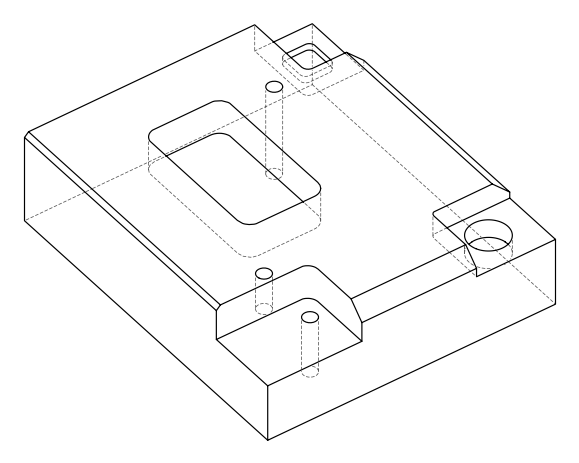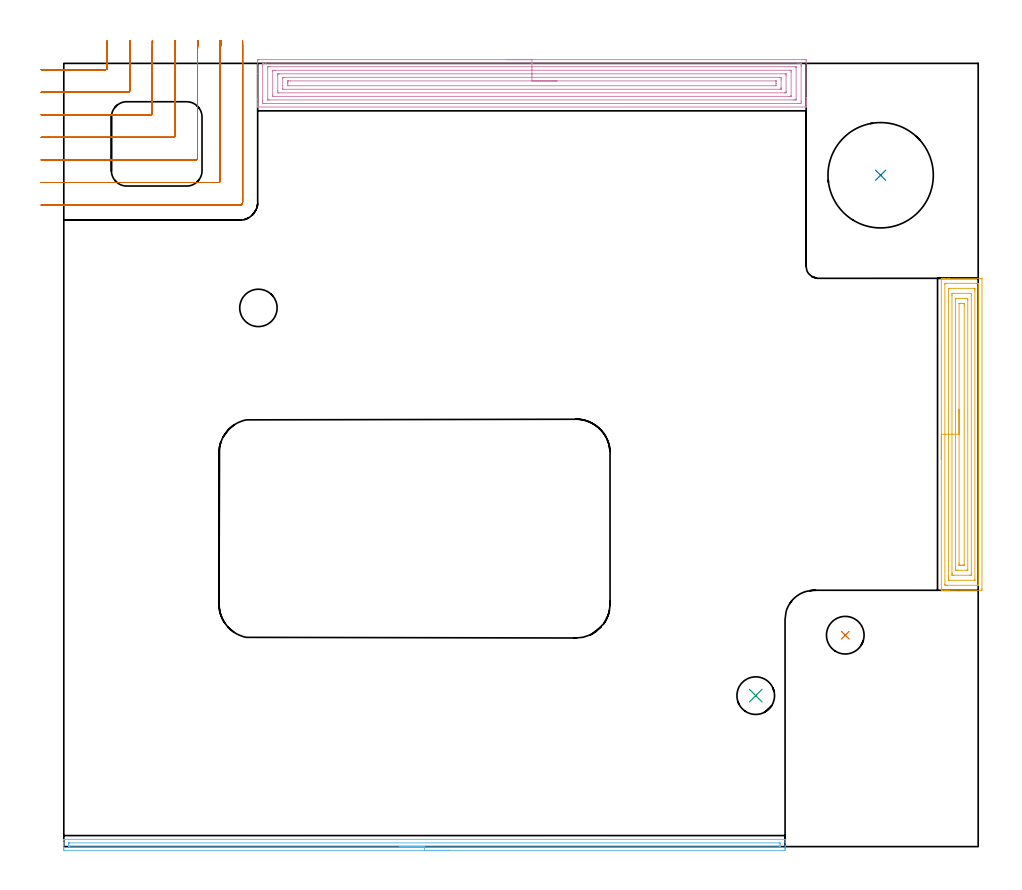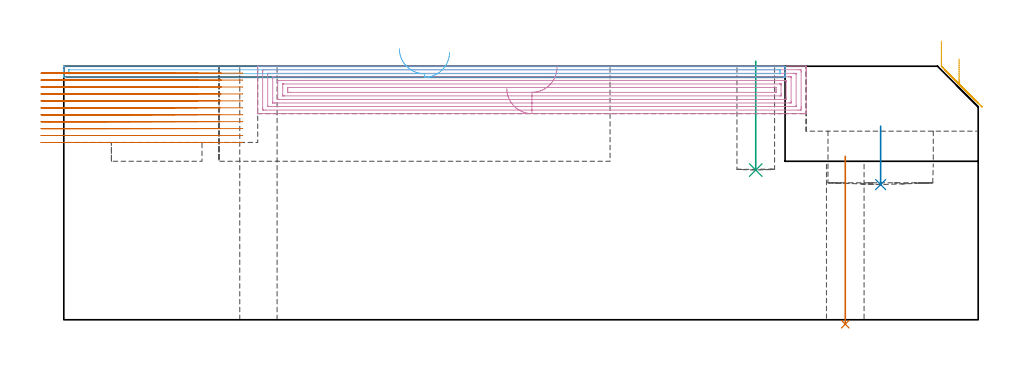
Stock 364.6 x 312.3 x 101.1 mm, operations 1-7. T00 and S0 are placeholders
(PLAN: 15 operations, 11 tool changes, 99.9 min)
(1 INDEXABLE_INSERT_DRILL_THROUGH_HOLE_FROM_SOLID | STEP1HOLE | NXT0302_001 | 0.28 min | 17831 mm3)
(2 INDEXABLE_INSERT_DRILL_BLIND_HOLE_FROM_SOLID | STEP1POCKET | NXT0302_036 | 0.1 min | 64683 mm3)
(3 INDEXABLE_INSERT_DRILL_BLIND_HOLE_FROM_SOLID_1 | STEP1POCKET_1 | NXT0302_001 | 0.18 min | 7271 mm3)
(4 AREA_MILL | FG_CHAMFER_SURFACE | UGT0205_001 | 12.57 min | 41837 mm3)
(5 AREA_MILL_1 | FG_CHAMFER_SURFACE_1 | UGT0205_001 | 6.27 min | 18274 mm3)
(6 AREA_MILL_2 | FG_CHAMFER_SURFACE_2 | UGT0205_001 | 4.77 min | 2806 mm3)
(7 MILL_CORNER_NOTCH_RECTANGULAR | CORNER_NOTCH_RECTANGULAR | NXT0201_011 | Follow Part, ap 3, ae 75% | 15.93 min | 145169 mm3)
(8 MILL_CORNER_NOTCH_RECTANGULAR_1 | CORNER_NOTCH_RECTANGULAR_1 | NXT0201_009 | Follow Part, ap 2, ae 75% | 30.9 min | 113911 mm3)
(9 MILL_CORNER_NOTCH_RECTANGULAR_2 | CORNER_NOTCH_RECTANGULAR_2 | UGT0201_094 | Follow Part, ap 5, ae 75% | 11.74 min | 289486 mm3)
(10 MILL_RECTANGULAR_POCKET | POCKET_RECTANGULAR_STRAIGHT | UGT0201_094 | Follow Part, ap 5, ae 75% | 15.13 min | 509353 mm3)
(11 MILL_RECTANGULAR_POCKET_1 | POCKET_RECTANGULAR_STRAIGHT_1 | NXT0201_011 | Follow Part, ap 3, ae 75% | 1.01 min | 8888 mm3)
(12 SPOT_DRILL | STEP1HOLE_1 | NXT0321_9005460120000 | 0.03 min | 4 mm3)
(13 DRILL_BLIND_HOLE_INTO_CENTER | STEP1HOLE_1 | UGT0301_492 | 0.07 min | 912 mm3)
(14 GUN_DRILL_THROUGH_HOLE | STEP1HOLE_1 | UGT0307_006 | 0.51 min | 5596 mm3)
(15 DRILL_TO_ENLARGE_THROUGH_HOLE | STEP1HOLE_1 | UGT0301_280 | 0.44 min | 11098 mm3)
(TOOL NXT0302_001 | Index. Insert Drill 15mm [880-D1500L20-05] | D15 PA176 FL75 Z2)
(TOOL NXT0302_036 | Index. Insert Drill 42mm [880-D4200L50-05] | D42 PA176 FL210 Z2)
(TOOL UGT0205_001 | Chamfer Mill 20 x 3 x 45 deg. | D20 FL50 Z2)
(TOOL NXT0201_011 | ENDMILL 12mm [2P460-1200-NA 1630] | D12 FL38 Z6)
(TOOL NXT0201_009 | ENDMILL 8mm [2P460-0800-NA 1630] | D8 FL26 Z6)
(TOOL UGT0201_094 | End mill 20 mm | D20 FL38 Z4)
(TOOL NXT0321_9005460120000 | NC Spot Drill, 142deg, 12mm, Carbide, Uncoated | D12 PA142 FL30 Z2)
(TOOL UGT0301_492 | Carbide Drill 9.7 mm | D9.7 PA118 FL87 Z2)
(TOOL UGT0307_006 | Gun Drill 9 mm | D9 PA130 FL24 Z1)
(TOOL UGT0301_280 | Twist Drill 14.9 mm | D14.9 PA118 FL114 Z2)
(OP 1 INDEXABLE_INSERT_DRILL_THROUGH_HOLE_FROM_SOLID)
G17 G21 G94 G90
T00 M6
G54
G17 G0 G90 X311.6 Y84.3 S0 M3
G43 Z111.1 H1
G94 G81 G98 Z-1.762 F250. R65.2
G80
M5
M2
(OP 2 INDEXABLE_INSERT_DRILL_BLIND_HOLE_FROM_SOLID)
G17 G21 G94 G90
T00 M6
G54
G17 G0 G90 X325.7 Y267.7 S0 M3
G43 Z111.1 H1
G94 G81 G98 Z53.9 F250. R77.2
G80
M5
M2
(OP 3 INDEXABLE_INSERT_DRILL_BLIND_HOLE_FROM_SOLID_1)
G17 G21 G94 G90
T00 M6
G54
G17 G0 G90 X275.9 Y60.2 S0 M3
G43 Z111.1 H1
G94 G81 G98 Z59.7 F250. R103.1
G80
M5
M2
(OP 4 AREA_MILL)
G17 G21 G94 G90
T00 M6
G54
G17 G0 G90 X176.65 Y313.8 S1061 M3
G43 Z111.1 H0
Z92.2
G94 G1 X176.688 Z91.328 F250.
X176.802 Z90.463
X176.991 Z89.612
X177.253 Z88.78
X177.587 Z87.974
X177.99 Z87.2
X178.458 Z86.464
X178.99 Z85.772
X179.579 Z85.129
X180.222 Z84.54
X180.914 Z84.008
X181.65 Z83.54
X182.424 Z83.137
X183.23 Z82.803
X184.062 Z82.541
X184.913 Z82.352
X185.778 Z82.238
X186.65 Z82.2
X294.848
X295.408 Y313.799 Z82.201
X295.962 Y313.794 Z82.204
X295.993 Y313.792 Z82.206
X295.997 Y313.241 Z82.756
X296. Y312.651 Z83.346
Y298.716 Z97.278
Y298.126 Z97.868
Y297.528 Z98.469
Y297.237 Z98.759
Y296.639 Z99.357
Y296.348 Z99.647
Y295.766 Z100.233
Y295.266 Z100.733
Y294.937 Z101.054
X295.991 Y294.903 Z101.088
X295.854 Y294.9 Z101.1
X77.446
X77.31 Y294.903 Z101.088
X77.307 Y294.935 Z101.056
X77.3 Y295.265 Z100.734
Y295.766 Z100.233
Y296.348 Z99.647
Y297.528 Z98.469
Y298.126 Z97.868
Y308.202 Z87.795
Y312.942 Z83.055
X77.302 Y313.241 Z82.756
X77.307 Y313.791 Z82.206
X77.338 Y313.794 Z82.204
X77.892 Y313.8 Z82.2
X186.65
Y312.386 Z83.614
X292.7
X293.593 Y312.385 Z83.615
X293.625 Y312.383 Z83.617
X293.99 Y312.352 Z83.648
X293.998 Y311.981 Z84.019
X294. Y311.463 Z84.537
Y311.089 Z84.911
Y297.237 Z98.763
X293.998 Y296.865 Z99.135
X293.99 Y296.348 Z99.652
X293.657 Y296.317 Z99.683
X293.625 Y296.315 Z99.685
X292.768 Y296.314 Z99.686
X80.6
X79.707 Y296.315 Z99.685
X79.674 Y296.317 Z99.683
X79.31 Y296.348 Z99.652
X79.302 Y296.719 Z99.281
X79.3 Y297.237 Z98.763
Y297.61 Z98.39
Y311.463 Z84.537
X79.301 Y311.835 Z84.165
X79.31 Y312.352 Z83.648
X79.643 Y312.383 Z83.617
X79.674 Y312.385 Z83.615
X80.532 Y312.386 Z83.614
X186.65
Y310.972 Z85.028
X291.444 Y310.971 Z85.029
X291.843 Y310.97 Z85.03
X291.974 Y310.967 Z85.033
X291.989 Y310.966 Z85.034
X291.994 Y310.919 Z85.081
X291.998 Y310.836 Z85.164
X292. Y310.731 Z85.269
Y310.574 Z85.426
X291.999 Y298.126 Z97.874
X291.998 Y297.971 Z98.029
X291.99 Y297.813 Z98.187
X291.983 Y297.735 Z98.265
X291.942 Y297.733 Z98.267
X291.843 Y297.731 Z98.269
X291.35 Y297.729 Z98.271
X290.951 Y297.728 Z98.272
X81.856 Y297.729 Z98.271
X81.457 Y297.73 Z98.27
X81.326 Y297.733 Z98.267
X81.311 Y297.735 Z98.265
X81.306 Y297.781 Z98.219
X81.302 Y297.865 Z98.135
X81.3 Y298.283 Z97.717
Y310.574 Z85.426
X81.302 Y310.729 Z85.271
X81.31 Y310.888 Z85.112
X81.317 Y310.965 Z85.035
X81.358 Y310.967 Z85.033
X81.457 Y310.969 Z85.031
X81.95 Y310.971 Z85.029
X82.349 Y310.972 Z85.028
X186.65
Y309.557 Z86.443
X289.296
X289.949 Y309.552 Z86.448
X289.981 Y309.551 Z86.449
X289.99 Y309.519 Z86.481
X289.994 Y309.425 Z86.575
X289.998 Y309.235 Z86.765
X290. Y308.855 Z87.145
X289.999 Y299.49 Z96.51
X289.997 Y299.282 Z96.718
X289.993 Y299.179 Z96.821
X289.99 Y299.156 Z96.844
X289.979 Y299.149 Z96.851
X289.927 Y299.147 Z96.853
X289.168 Y299.143 Z96.857
X289.04
X84.004
X83.351 Y299.148 Z96.852
X83.319 Y299.149 Z96.851
X83.31 Y299.181 Z96.819
X83.306 Y299.275 Z96.725
X83.302 Y299.465 Z96.535
X83.3 Y299.845 Z96.155
X83.301 Y309.21 Z86.79
X83.303 Y309.418 Z86.582
X83.307 Y309.521 Z86.479
X83.31 Y309.544 Z86.456
X83.321 Y309.551 Z86.449
X83.373 Y309.553 Z86.447
X84.132 Y309.557 Z86.443
X84.26
X186.65
Y308.143 Z87.857
X287.623
X287.781 Y308.142 Z87.858
X287.907 Y308.139 Z87.861
X287.983 Y308.136 Z87.864
X287.99 Y308.11 Z87.89
X287.994 Y307.907 Z88.093
X288. Y307.294 Z88.706
Y301.07 Z94.93
X287.998 Y300.794 Z95.206
X287.994 Y300.64 Z95.36
X287.99 Y300.57 Z95.43
X287.859 Y300.564 Z95.436
X287.621 Y300.559 Z95.441
X287.385 Y300.557 Z95.443
X85.677
X85.519 Y300.558 Z95.442
X85.393 Y300.561 Z95.439
X85.317 Y300.564 Z95.436
X85.31 Y300.59 Z95.41
X85.306 Y300.794 Z95.206
X85.3 Y301.406 Z94.594
Y307.63 Z88.37
X85.302 Y307.907 Z88.093
X85.306 Y308.06 Z87.94
X85.31 Y308.13 Z87.87
X85.441 Y308.136 Z87.864
X85.679 Y308.141 Z87.859
X85.915 Y308.143 Z87.857
X186.65
Y306.729 Z89.271
X285.602 Y306.728 Z89.272
X285.893 Y306.727 Z89.273
X285.961 Y306.724 Z89.276
X285.988 Y306.722 Z89.278
X285.99 Y306.708 Z89.292
X285.997 Y306.623 Z89.377
X285.999 Y306.128 Z89.872
X286. Y305.732 Z90.268
Y302.572 Z93.428
X285.999 Y302.176 Z93.824
X285.996 Y302.043 Z93.957
X285.992 Y301.996 Z94.004
X285.988 Y301.977 Z94.023
X285.977 Y301.976 Z94.024
X285.903 Y301.974 Z94.026
X285.602 Y301.972 Z94.028
X285.313 Y301.971 Z94.029
X87.698 Y301.972 Z94.028
X87.407 Y301.973 Z94.027
X87.339 Y301.976 Z94.024
X87.312 Y301.978 Z94.022
X87.31 Y301.992 Z94.008
X87.303 Y302.077 Z93.923
X87.3 Y303.461 Z92.539
Y306.128 Z89.872
X87.301 Y306.524 Z89.476
X87.304 Y306.657 Z89.343
X87.308 Y306.704 Z89.296
X87.312 Y306.723 Z89.277
X87.323 Y306.724 Z89.276
X87.397 Y306.726 Z89.274
X87.698 Y306.728 Z89.272
X87.987 Y306.729 Z89.271
X186.65
Y305.315 Z90.685
X283.819 Y305.314 Z90.686
X283.895 Y305.313 Z90.687
X283.945 Y305.311 Z90.689
X283.98 Y305.308 Z90.692
X283.99 Y305.297 Z90.703
X283.993 Y305.239 Z90.761
X283.999 Y305.06 Z90.94
X284. Y304.35 Z91.65
Y304.17 Z91.83
X283.996 Y303.461 Z92.539
X283.993 Y303.416 Z92.584
X283.991 Y303.398 Z92.602
X283.969 Y303.392 Z92.608
X283.893 Y303.388 Z92.612
X283.819 Y303.387 Z92.613
X283.004 Y303.385 Z92.615
X89.481 Y303.386 Z92.614
X89.405 Y303.387 Z92.613
X89.355 Y303.389 Z92.611
X89.32 Y303.392 Z92.608
X89.31 Y303.403 Z92.597
X89.307 Y303.461 Z92.539
X89.301 Y303.64 Z92.36
X89.3 Y304.35 Z91.65
Y304.53 Z91.47
X89.304 Y305.239 Z90.761
X89.306 Y305.284 Z90.716
X89.309 Y305.302 Z90.698
X89.331 Y305.308 Z90.692
X89.407 Y305.312 Z90.688
X89.481 Y305.313 Z90.687
X90.296 Y305.315 Z90.685
X186.65
X187.522 Z90.723
X188.386 Z90.837
X189.238 Z91.026
X190.07 Z91.288
X190.876 Z91.622
X191.65 Z92.025
X192.386 Z92.494
X193.078 Z93.025
X193.721 Z93.614
X194.31 Z94.257
X194.841 Z94.95
X195.31 Z95.685
X195.713 Z96.459
X196.047 Z97.265
X196.309 Z98.097
X196.498 Z98.949
X196.612 Z99.814
X196.65 Z100.685
G0 Z111.1
M5
M2
(OP 5 AREA_MILL_1)
G17 G21 G94 G90
T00 M6
G54
G17 G0 G90 X349.9 Y154.4 S1061 M3
G43 Z111.1 H0
G94 G1 Y154.438 Z110.228 F250.
Y154.552 Z109.363
Y154.741 Z108.512
Y155.003 Z107.68
Y155.337 Z106.874
Y155.74 Z106.1
Y156.208 Z105.364
Y156.74 Z104.672
Y157.329 Z104.029
Y157.972 Z103.44
Y158.664 Z102.908
Y159.4 Z102.44
Y160.174 Z102.037
Y160.98 Z101.703
Y161.812 Z101.441
Y162.663 Z101.252
Y163.528 Z101.138
Y164.4 Z101.1
Y226.438
X349.903 Y226.59 Z101.088
X349.936 Y226.594 Z101.055
X350.298 Y226.6 Z100.702
X350.693 Z100.306
X351.337 Z99.658
X352.547 Z98.45
X353.114 Z97.88
X365.551 Z85.446
X365.836 Y226.598 Z85.161
X366.092 Y226.59 Z84.906
X366.099 Y226.334 Z84.899
X366.1 Y102.808 Z84.9
X366.097 Y102.463 Z84.902
X366.092 Y102.21 Z84.906
X365.835 Y102.2 Z85.163
X353.114 Z97.88
X352.547 Z98.45
X352.225 Z98.771
X351.659 Z99.337
X351.337 Z99.658
X350.297 Z100.702
X349.936 Y102.206 Z101.055
X349.903 Y102.21 Z101.088
X349.9 Y102.362 Z101.1
Y164.4
X351.314 Z99.686
X351.315 Y224.229 Z99.685
X351.337 Y224.59 Z99.663
X351.835 Y224.599 Z99.165
X363.775 Y224.6 Z87.225
X364.273 Y224.599 Z86.727
X364.663 Y224.59 Z86.337
X364.685 Y224.207 Z86.315
X364.686 Y224.184 Z86.314
X364.685 Y104.571 Z86.315
X364.663 Y104.21 Z86.337
X364.165 Y104.201 Z86.835
X352.225 Y104.2 Z98.775
X351.727 Y104.201 Z99.273
X351.337 Y104.21 Z99.663
X351.315 Y104.593 Z99.685
Y104.616
X351.314 Y164.4 Z99.686
X352.728 Z98.272
X352.729 Y222.518 Z98.271
X352.732 Y222.566 Z98.268
X352.734 Y222.582 Z98.266
X352.759 Y222.59 Z98.241
X352.937 Y222.599 Z98.063
X362.886 Y222.6 Z88.114
X363.064 Y222.598 Z87.936
X363.182 Y222.594 Z87.818
X363.265 Y222.588 Z87.735
X363.268 Y222.55 Z87.732
X363.27 Y222.421 Z87.73
X363.272 Y222.034 Z87.728
Y221.529
X363.271 Y106.379 Z87.729
Y106.282
X363.268 Y106.234 Z87.732
X363.265 Y106.218 Z87.735
X363.241 Y106.21 Z87.759
X363.063 Y106.201 Z87.937
X353.114 Y106.2 Z97.886
X352.936 Y106.202 Z98.064
X352.818 Y106.206 Z98.182
X352.735 Y106.212 Z98.265
X352.732 Y106.25 Z98.268
X352.73 Y106.379 Z98.27
X352.729 Y106.766 Z98.271
X352.728 Y107.271 Z98.272
Y164.4
X354.143 Z96.857
Y219.743
X354.149 Y220.489 Z96.851
X354.152 Y220.59 Z96.848
X354.251 Y220.593 Z96.749
X354.464 Y220.597 Z96.536
X354.891 Y220.6 Z96.109
X354.927 Z96.073
X361.145 Z89.855
X361.549 Y220.597 Z89.451
X361.75 Y220.593 Z89.25
X361.845 Y220.59 Z89.155
X361.85 Y220.524 Z89.15
X361.856 Y219.886 Z89.144
X361.857 Y219.743 Z89.143
Y109.056
X361.851 Y108.311 Z89.149
X361.848 Y108.21 Z89.152
X361.749 Y108.207 Z89.251
X361.536 Y108.203 Z89.464
X361.109 Y108.2 Z89.891
X361.073 Z89.927
X354.855 Z96.145
X354.451 Y108.203 Z96.549
X354.25 Y108.207 Z96.75
X354.155 Y108.21 Z96.845
X354.15 Y108.276 Z96.85
X354.144 Y108.914 Z96.856
X354.143 Y109.056 Z96.857
Y164.4
X355.557 Z95.443
Y218.181
X355.559 Y218.405 Z95.441
X355.563 Y218.553 Z95.437
X355.566 Y218.591 Z95.434
X355.58 Y218.594 Z95.42
X355.619 Y218.597 Z95.381
X355.779 Y218.599 Z95.221
X356.029 Y218.6 Z94.971
X359.333 Z91.667
X359.583 Y218.599 Z91.417
X360.221 Y218.593 Z90.779
X360.427 Y218.59 Z90.573
X360.438 Y218.181 Z90.562
X360.441 Y217.958 Z90.559
X360.443 Y217.735 Z90.557
Y110.619
X360.441 Y110.395 Z90.559
X360.437 Y110.248 Z90.563
X360.434 Y110.209 Z90.566
X360.42 Y110.206 Z90.58
X360.381 Y110.203 Z90.619
X360.221 Y110.201 Z90.779
X359.971 Y110.2 Z91.029
X356.667 Z94.333
X356.417 Y110.201 Z94.583
X355.779 Y110.207 Z95.221
X355.573 Y110.21 Z95.427
X355.562 Y110.619 Z95.438
X355.559 Y110.842 Z95.441
X355.557 Y111.065 Z95.443
Y164.4
X356.971 Z94.029
X356.972 Y216.467 Z94.028
X356.973 Y216.54 Z94.027
X356.975 Y216.576 Z94.025
X356.977 Y216.587 Z94.023
X356.99 Y216.59 Z94.01
X357.133 Y216.597 Z93.867
X357.556 Y216.599 Z93.444
X358.019 Y216.6 Z92.981
X358.444 Y216.599 Z92.556
X358.911 Y216.596 Z92.089
X359.009 Y216.59 Z91.991
X359.022 Y216.582 Z91.978
X359.025 Y216.552 Z91.975
X359.027 Y216.48 Z91.973
X359.029 Y216.173 Z91.971
Y215.585
X359.028 Y112.333 Z91.972
X359.027 Y112.26 Z91.973
X359.025 Y112.224 Z91.975
X359.023 Y112.213 Z91.977
X359.01 Y112.21 Z91.99
X358.867 Y112.203 Z92.133
X358.444 Y112.201 Z92.556
X357.981 Y112.2 Z93.019
X357.556 Y112.201 Z93.444
X357.089 Y112.204 Z93.911
X356.991 Y112.21 Z94.009
X356.978 Y112.218 Z94.022
X356.976 Y112.248 Z94.024
X356.973 Y112.32 Z94.027
X356.972 Y112.627 Z94.028
X356.971 Y113.215 Z94.029
Y164.4
Y165.272 Z94.067
Y166.136 Z94.181
Y166.988 Z94.37
Y167.82 Z94.632
Y168.626 Z94.966
Y169.4 Z95.369
Y170.136 Z95.837
Y170.828 Z96.368
Y171.471 Z96.958
Y172.06 Z97.601
Y172.591 Z98.293
Y173.06 Z99.029
Y173.463 Z99.803
Y173.797 Z100.609
Y174.059 Z101.441
Y174.248 Z102.292
Y174.362 Z103.157
Y174.4 Z104.029
G0 Z111.1
M5
M2
(OP 6 AREA_MILL_2)
G17 G21 G94 G90
T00 M6
G54
G17 G0 G90 X153.8 Y-1.5 S1061 M3
G43 Z111.1 H0
Z106.7
G94 G1 X153.762 Z105.828 F250.
X153.648 Z104.963
X153.459 Z104.112
X153.197 Z103.28
X152.863 Z102.474
X152.46 Z101.7
X151.992 Z100.964
X151.46 Z100.272
X150.871 Z99.629
X150.228 Z99.04
X149.536 Z98.508
X148.8 Z98.04
X148.026 Z97.637
X147.22 Z97.303
X146.388 Z97.041
X145.537 Z96.852
X144.672 Z96.738
X143.8 Z96.7
X0.602
X0.162 Y-1.495 Z96.702
X0.01 Y-1.491 Z96.705
X0. Y-1.061 Z97.134
Y-0.775 Z97.42
Y-0.181 Z98.013
Y0.392 Z98.589
Y0.7 Z98.896
Y1.273 Z99.469
Y1.581 Z99.775
Y2.594 Z100.793
X0.01 Y2.894 Z101.093
X0.156 Y2.9 Z101.1
X287.444
X287.59 Y2.894 Z101.093
X287.6 Y2.593 Z100.793
Y2.196 Z100.395
Y1.581 Z99.775
Y0.392 Z98.589
Y-0.181 Z98.013
Y-0.775 Z97.42
X287.597 Y-1.061 Z97.134
X287.59 Y-1.491 Z96.705
X287.438 Y-1.495 Z96.702
X286.998 Y-1.5 Z96.7
X143.8
Y-0.086 Z98.114
X2.386 Y-0.085 Z98.115
X2.289 Y-0.084 Z98.116
X2.03 Y-0.079 Z98.121
X2.01 Y0.005 Z98.205
X2.004 Y0.197 Z98.397
X2.001 Y0.7 Z98.9
Y1.08 Z99.28
X2.008 Y1.462 Z99.662
X2.011 Y1.48 Z99.68
X2.015 Y1.482 Z99.682
X2.038 Y1.484 Z99.684
X2.088 Y1.485 Z99.685
X2.187 Y1.486 Z99.686
X285.214 Y1.485 Z99.685
X285.311 Y1.484 Z99.684
X285.57 Y1.479 Z99.679
X285.59 Y1.395 Z99.595
X285.596 Y1.203 Z99.403
X285.599 Y0.7 Z98.9
Y0.32 Z98.52
X285.592 Y-0.062 Z98.138
X285.589 Y-0.08 Z98.12
X285.585 Y-0.082 Z98.118
X285.562 Y-0.084 Z98.116
X285.512 Y-0.085 Z98.115
X285.413 Y-0.086 Z98.114
X143.8
X142.928 Z98.152
X142.064 Z98.266
X141.212 Z98.455
X140.38 Z98.717
X139.574 Z99.051
X138.8 Z99.454
X138.064 Z99.923
X137.372 Z100.454
X136.729 Z101.043
X136.14 Z101.686
X135.608 Z102.378
X135.14 Z103.114
X134.737 Z103.888
X134.403 Z104.694
X134.141 Z105.526
X133.952 Z106.378
X133.838 Z107.243
X133.8 Z108.114
G0 Z111.1
M5
M2
(OP 7 MILL_CORNER_NOTCH_RECTANGULAR)
G17 G21 G94 G90
T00 M6
G54
G17 G0 G90 X-9. Y309.8 S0 M3
G43 Z111.1 H1
Z98.336
G94 G1 X-6. F250.
X16.705 F500.
G3 X17.3 Y310.395 R0.6
G1 Y316.772
G2 X17.322 Y318.3 R54.
G1 X17.407 Y321.299 F250.
G0 Z111.1
X-9. Y300.8
Z98.336
G1 X-6.
X25.704 F500.
G3 X26.3 Y301.396 R0.6
G1 Y316.772
G2 X26.326 Y318.3 R45.
G1 X26.428 Y321.298 F250.
G0 Z111.1
X-9. Y291.8
Z98.336
G1 X-6.
X34.704 F500.
G3 X35.3 Y292.396 R0.6
G1 Y316.772
G2 X35.332 Y318.3 R36.
G1 X35.46 Y321.297 F250.
G0 Z111.1
X-9. Y282.8
Z98.336
G1 X-6.
X43.704 F500.
G3 X44.3 Y283.396 R0.6
G1 Y316.772
G2 X44.343 Y318.3 R27.
G1 X44.513 Y321.295 F250.
G0 Z111.1
X-9. Y273.8
Z98.336
G1 X-6.
X52.704 F500.
G3 X53.3 Y274.396 R0.6
G1 Y316.772
G2 X53.365 Y318.3 R18.
G1 X53.62 Y321.289 F250.
G0 Z111.1
X-9. Y264.8
Z98.336
G1 X-6.
X61.703 F500.
G3 X62.3 Y265.397 R0.6
G1 Y316.772
G2 X62.431 Y318.3 R9.
G1 X62.94 Y321.256 F250.
G0 Z111.1
X-9. Y255.8
Z98.336
G1 X-6.
X70.2 F500.
G3 X71.3 Y256.9 R1.1
G1 Y316.772
Y319.772 F250.
G0 Z111.1
X-9. Y309.8
Z95.573
G1 X-6.
X16.705 F500.
G3 X17.3 Y310.395 R0.6
G1 Y316.772
G2 X17.322 Y318.3 R54.
G1 X17.407 Y321.299 F250.
G0 Z111.1
X-9. Y300.8
Z95.573
G1 X-6.
X25.704 F500.
G3 X26.3 Y301.396 R0.6
G1 Y316.772
G2 X26.326 Y318.3 R45.
G1 X26.428 Y321.298 F250.
G0 Z111.1
X-9. Y291.8
Z95.573
G1 X-6.
X34.704 F500.
G3 X35.3 Y292.396 R0.6
G1 Y316.772
G2 X35.332 Y318.3 R36.
G1 X35.46 Y321.297 F250.
G0 Z111.1
X-9. Y282.8
Z95.573
G1 X-6.
X43.704 F500.
G3 X44.3 Y283.396 R0.6
G1 Y316.772
G2 X44.343 Y318.3 R27.
G1 X44.513 Y321.295 F250.
G0 Z111.1
X-9. Y273.8
Z95.573
G1 X-6.
X52.704 F500.
G3 X53.3 Y274.396 R0.6
G1 Y316.772
G2 X53.365 Y318.3 R18.
G1 X53.62 Y321.289 F250.
G0 Z111.1
X-9. Y264.8
Z95.573
G1 X-6.
X61.703 F500.
G3 X62.3 Y265.397 R0.6
G1 Y316.772
G2 X62.431 Y318.3 R9.
G1 X62.94 Y321.256 F250.
G0 Z111.1
X-9. Y255.8
Z95.573
G1 X-6.
X70.2 F500.
G3 X71.3 Y256.9 R1.1
G1 Y316.772
Y319.772 F250.
G0 Z111.1
X-9. Y309.8
Z92.809
G1 X-6.
X16.705 F500.
G3 X17.3 Y310.395 R0.6
G1 Y316.772
G2 X17.322 Y318.3 R54.
G1 X17.407 Y321.299 F250.
G0 Z111.1
X-9. Y300.8
Z92.809
G1 X-6.
X25.704 F500.
G3 X26.3 Y301.396 R0.6
G1 Y316.772
G2 X26.326 Y318.3 R45.
G1 X26.428 Y321.298 F250.
G0 Z111.1
X-9. Y291.8
Z92.809
G1 X-6.
X34.704 F500.
G3 X35.3 Y292.396 R0.6
G1 Y316.772
G2 X35.332 Y318.3 R36.
G1 X35.46 Y321.297 F250.
G0 Z111.1
X-9. Y282.8
Z92.809
G1 X-6.
X43.704 F500.
G3 X44.3 Y283.396 R0.6
G1 Y316.772
G2 X44.343 Y318.3 R27.
G1 X44.513 Y321.295 F250.
G0 Z111.1
X-9. Y273.8
Z92.809
G1 X-6.
X52.704 F500.
G3 X53.3 Y274.396 R0.6
G1 Y316.772
G2 X53.365 Y318.3 R18.
G1 X53.62 Y321.289 F250.
G0 Z111.1
X-9. Y264.8
Z92.809
G1 X-6.
X61.704 F500.
G3 X62.3 Y265.397 R0.6
G1 Y316.772
G2 X62.431 Y318.3 R9.
G1 X62.94 Y321.256 F250.
G0 Z111.1
X-9. Y255.8
Z92.809
G1 X-6.
X70.2 F500.
G3 X71.3 Y256.9 R1.1
G1 Y316.772
Y319.772 F250.
G0 Z111.1
X-9. Y309.8
Z90.045
G1 X-6.
X16.705 F500.
G3 X17.3 Y310.395 R0.6
G1 Y317.354
G2 X17.308 Y318.3 R54.
G1 X17.361 Y321.3 F250.
G0 Z111.1
X-9. Y300.8
Z90.045
G1 X-6.
X25.704 F500.
G3 X26.3 Y301.396 R0.6
G1 Y317.354
G2 X26.31 Y318.3 R45.
G1 X26.373 Y321.299 F250.
G0 Z111.1
X-9. Y291.8
Z90.045
G1 X-6.
X34.704 F500.
G3 X35.3 Y292.396 R0.6
G1 Y317.354
G2 X35.312 Y318.3 R36.
G1 X35.391 Y321.299 F250.
G0 Z111.1
X-9. Y282.8
Z90.045
G1 X-6.
X43.704 F500.
G3 X44.3 Y283.396 R0.6
G1 Y317.354
G2 X44.317 Y318.3 R27.
G1 X44.422 Y321.298 F250.
G0 Z111.1
X-9. Y273.8
Z90.045
G1 X-6.
X52.704 F500.
G3 X53.3 Y274.396 R0.6
G1 Y317.354
G2 X53.325 Y318.3 R18.
G1 X53.483 Y321.296 F250.
G0 Z111.1
X-9. Y264.8
Z90.045
G1 X-6.
X61.704 F500.
G3 X62.3 Y265.397 R0.6
G1 Y317.354
G2 X62.35 Y318.3 R9.
G1 X62.665 Y321.283 F250.
G0 Z111.1
X-9. Y255.8
Z90.045
G1 X-6.
X70.2 F500.
G3 X71.3 Y256.9 R1.1
G1 Y317.354
Y320.354 F250.
G0 Z111.1
X-9. Y309.8
Z87.282
G1 X-6.
X16.705 F500.
G3 X17.3 Y310.395 R0.6
G1 Y318.3
X17.301 Y321.3 F250.
G0 Z111.1
X-9. Y300.8
Z87.282
G1 X-6.
X25.704 F500.
G3 X26.3 Y301.396 R0.6
G1 Y310.395
Y318.3
X26.301 Y321.3 F250.
G0 Z111.1
X-9. Y291.8
Z87.282
G1 X-6.
X34.704 F500.
G3 X35.3 Y292.396 R0.6
G1 Y301.396
Y318.3
X35.301 Y321.3 F250.
G0 Z111.1
X-9. Y282.8
Z87.282
G1 X-6.
X43.704 F500.
G3 X44.3 Y283.396 R0.6
G1 Y292.396
Y318.3
X44.302 Y321.3 F250.
G0 Z111.1
X-9. Y273.8
Z87.282
G1 X-6.
X52.704 F500.
G3 X53.3 Y274.396 R0.6
G1 Y283.396
Y318.3
X53.303 Y321.3 F250.
G0 Z111.1
X-9. Y264.8
Z87.282
G1 X-6.
X61.704 F500.
G3 X62.3 Y265.397 R0.6
G1 Y274.396
Y318.3
X62.305 Y321.3 F250.
G0 Z111.1
X-9. Y255.8
Z87.282
G1 X-6.
X70.2 F500.
G3 X71.3 Y256.9 R1.1
G1 Y318.285
Y321.285 F250.
G0 Z111.1
X-9. Y309.8
Z84.518
G1 X-6.
X16.705 F500.
G3 X17.3 Y310.395 R0.6
G1 Y318.3
Y321.3 F250.
G0 Z111.1
X-9. Y300.8
Z84.518
G1 X-6.
X25.704 F500.
G3 X26.3 Y301.396 R0.6
G1 Y318.3
Y321.3 F250.
G0 Z111.1
X-9. Y291.8
Z84.518
G1 X-6.
X34.704 F500.
G3 X35.3 Y292.396 R0.6
G1 Y318.3
Y321.3 F250.
G0 Z111.1
X-9. Y282.8
Z84.518
G1 X-6.
X43.704 F500.
G3 X44.3 Y283.396 R0.6
G1 Y318.3
Y321.3 F250.
G0 Z111.1
X-9. Y273.8
Z84.518
G1 X-6.
X52.704 F500.
G3 X53.3 Y274.396 R0.6
G1 Y318.3
Y321.3 F250.
G0 Z111.1
X-9. Y264.8
Z84.518
G1 X-6.
X61.704 F500.
G3 X62.3 Y265.397 R0.6
G1 Y318.3
Y321.3 F250.
G0 Z111.1
X-9. Y255.8
Z84.518
G1 X-6.
X70.2 F500.
G3 X71.3 Y256.9 R1.1
G1 Y318.3
Y321.3 F250.
G0 Z111.1
X-9. Y309.8
Z81.755
G1 X-6.
X16.705 F500.
G3 X17.3 Y310.395 R0.6
G1 Y318.3
Y321.3 F250.
G0 Z111.1
X-9. Y300.8
Z81.755
G1 X-6.
X25.704 F500.
G3 X26.3 Y301.396 R0.6
G1 Y318.3
Y321.3 F250.
G0 Z111.1
X-9. Y291.8
Z81.755
G1 X-6.
X34.704 F500.
G3 X35.3 Y292.396 R0.6
G1 Y318.3
Y321.3 F250.
G0 Z111.1
X-9. Y282.8
Z81.755
G1 X-6.
X43.704 F500.
G3 X44.3 Y283.396 R0.6
G1 Y318.3
Y321.3 F250.
G0 Z111.1
X-9. Y273.8
Z81.755
G1 X-6.
X52.704 F500.
G3 X53.3 Y274.396 R0.6
G1 Y318.3
Y321.3 F250.
G0 Z111.1
X-9. Y264.8
Z81.755
G1 X-6.
X61.703 F500.
G3 X62.3 Y265.397 R0.6
G1 Y318.3
Y321.3 F250.
G0 Z111.1
X-9. Y255.8
Z81.755
G1 X-6.
X70.2 F500.
G3 X71.3 Y256.9 R1.1
G1 Y318.3
Y321.3 F250.
G0 Z111.1
X-9. Y309.8
Z78.991
G1 X-6.
X16.705 F500.
G3 X17.3 Y310.395 R0.6
G1 Y318.3
Y321.3 F250.
G0 Z111.1
X-9. Y300.8
Z78.991
G1 X-6.
X25.704 F500.
G3 X26.3 Y301.396 R0.6
G1 Y318.3
Y321.3 F250.
G0 Z111.1
X-9. Y291.8
Z78.991
G1 X-6.
X34.704 F500.
G3 X35.3 Y292.396 R0.6
G1 Y318.3
Y321.3 F250.
G0 Z111.1
X-9. Y282.8
Z78.991
G1 X-6.
X43.704 F500.
G3 X44.3 Y283.396 R0.6
G1 Y318.3
Y321.3 F250.
G0 Z111.1
X-9. Y273.8
Z78.991
G1 X-6.
X52.704 F500.
G3 X53.3 Y274.396 R0.6
G1 Y318.3
Y321.3 F250.
G0 Z111.1
X-9. Y264.8
Z78.991
G1 X-6.
X61.703 F500.
G3 X62.3 Y265.397 R0.6
G1 Y318.3
Y321.3 F250.
G0 Z111.1
X-9. Y255.8
Z78.991
G1 X-6.
X70.2 F500.
G3 X71.3 Y256.9 R1.1
G1 Y318.3
Y321.3 F250.
G0 Z111.1
X-9. Y309.8
Z76.227
G1 X-6.
X16.705 F500.
G3 X17.3 Y310.395 R0.6
G1 Y318.3
Y321.3 F250.
G0 Z111.1
X-9. Y300.8
Z76.227
G1 X-6.
X25.704 F500.
G3 X26.3 Y301.396 R0.6
G1 Y318.3
Y321.3 F250.
G0 Z111.1
X-9. Y291.8
Z76.227
G1 X-6.
X34.704 F500.
G3 X35.3 Y292.396 R0.6
G1 Y318.3
Y321.3 F250.
G0 Z111.1
X-9. Y282.8
Z76.227
G1 X-6.
X43.704 F500.
G3 X44.3 Y283.396 R0.6
G1 Y318.3
Y321.3 F250.
G0 Z111.1
X-9. Y273.8
Z76.227
G1 X-6.
X52.704 F500.
G3 X53.3 Y274.396 R0.6
G1 Y318.3
Y321.3 F250.
G0 Z111.1
X-9. Y264.8
Z76.227
G1 X-6.
X61.703 F500.
G3 X62.3 Y265.397 R0.6
G1 Y318.3
Y321.3 F250.
G0 Z111.1
X-9. Y255.8
Z76.227
G1 X-6.
X70.2 F500.
G3 X71.3 Y256.9 R1.1
G1 Y318.3
Y321.3 F250.
G0 Z111.1
X-9. Y309.8
Z73.464
G1 X-6.
X16.705 F500.
G3 X17.3 Y310.395 R0.6
G1 Y318.3
Y321.3 F250.
G0 Z111.1
X-9. Y300.8
Z73.464
G1 X-6.
X25.704 F500.
G3 X26.3 Y301.396 R0.6
G1 Y318.3
Y321.3 F250.
G0 Z111.1
X-9. Y291.8
Z73.464
G1 X-6.
X34.704 F500.
G3 X35.3 Y292.396 R0.6
G1 Y318.3
Y321.3 F250.
G0 Z111.1
X-9. Y282.8
Z73.464
G1 X-6.
X43.704 F500.
G3 X44.3 Y283.396 R0.6
G1 Y318.3
Y321.3 F250.
G0 Z111.1
X-9. Y273.8
Z73.464
G1 X-6.
X52.704 F500.
G3 X53.3 Y274.396 R0.6
G1 Y318.3
Y321.3 F250.
G0 Z111.1
X-9. Y264.8
Z73.464
G1 X-6.
X61.703 F500.
G3 X62.3 Y265.397 R0.6
G1 Y318.3
Y321.3 F250.
G0 Z111.1
X-9. Y255.8
Z73.464
G1 X-6.
X70.2 F500.
G3 X71.3 Y256.9 R1.1
G1 Y318.3
Y321.3 F250.
G0 Z111.1
X-9. Y309.8
Z70.7
G1 X-6.
X16.705 F500.
G3 X17.3 Y310.395 R0.6
G1 Y318.3
Y321.3 F250.
G0 Z111.1
X-9. Y300.8
Z70.7
G1 X-6.
X25.704 F500.
G3 X26.3 Y301.396 R0.6
G1 Y318.3
Y321.3 F250.
G0 Z111.1
X-9. Y291.8
Z70.7
G1 X-6.
X34.704 F500.
G3 X35.3 Y292.396 R0.6
G1 Y318.3
Y321.3 F250.
G0 Z111.1
X-9. Y282.8
Z70.7
G1 X-6.
X43.704 F500.
G3 X44.3 Y283.396 R0.6
G1 Y318.3
Y321.3 F250.
G0 Z111.1
X-9. Y273.8
Z70.7
G1 X-6.
X52.704 F500.
G3 X53.3 Y274.396 R0.6
G1 Y318.3
Y321.3 F250.
G0 Z111.1
X-9. Y264.8
Z70.7
G1 X-6.
X61.703 F500.
G3 X62.3 Y265.397 R0.6
G1 Y318.3
Y321.3 F250.
G0 Z111.1
X-9. Y255.8
Z70.7
G1 X-6.
X70.2 F500.
G3 X71.3 Y256.9 R1.1
G1 Y318.3
Y321.3 F250.
G0 Z111.1
M5
M2
